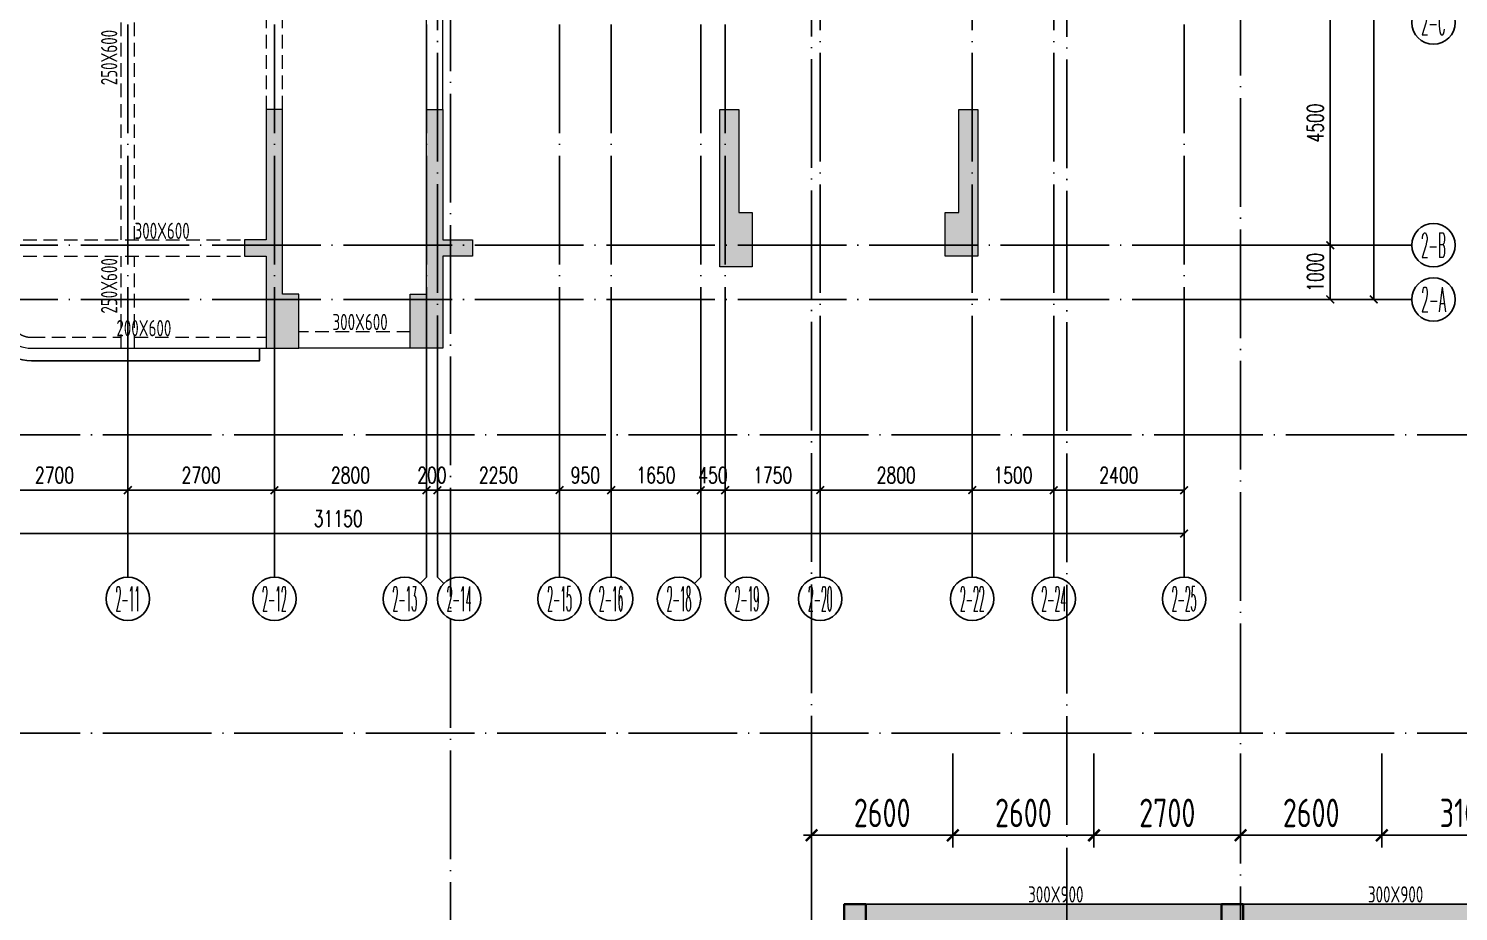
# Model space of a CAD drawing. Header units: millimetres. Extents: x 1089227 to 13101469, y 618865 to 10240562.
# Drawn here: x 2293406 to 2319734, y 4872480 to 4888743 of the extents above; entities that cross this region are included whole.
import ezdxf
from ezdxf.enums import TextEntityAlignment as Align

# ---------------------------------------------------------------- set-up
doc = ezdxf.new("R2010")
doc.units = ezdxf.units.MM
doc.header["$LTSCALE"] = 1000
doc.header["$PDMODE"] = 3
doc.header["$PDSIZE"] = 200
doc.linetypes.add('DOTE', pattern=[2.42, 2, -0.2, 0.02, -0.2])
doc.linetypes.add('HIDDEN', pattern=[0.375, 0.25, -0.125])
doc.layers.get('0').update_dxf_attribs({"linetype": 'CONTINUOUS'})
doc.layers.get('Defpoints').update_dxf_attribs({"linetype": 'CONTINUOUS'})
for name, color, linetype in [('AXIS', 3, 'CONTINUOUS'), ('AXIS_TEXT', 7, 'CONTINUOUS'), ('C-H', 8, 'CONTINUOUS'), ('DIM', 3, 'CONTINUOUS'), ('DOTE', 1, 'DOTE'), ('S-BEAM-TEXT-DD', 7, 'CONTINUOUS'), ('降板范围', 7, 'CONTINUOUS')]:
    doc.layers.add(name, color=color, linetype=linetype)
for name, color, linetype, lineweight in [('S-BEAM-DASH', 4, 'HIDDEN', 0), ('S-COLU', 30, 'CONTINUOUS', 0), ('S-SLAB-HATCH', 73, 'CONTINUOUS', 0), ('S-WALL', 31, 'CONTINUOUS', 0)]:
    doc.layers.add(name, color=color, linetype=linetype, lineweight=lineweight)
doc.styles.add('_TCH_AXIS', font='COMPLEX', dxfattribs={"bigfont": 'AllInOneBig.shx'})
doc.styles.add('_TCH_DIM_T3', font='SIMPLEX', dxfattribs={"width": 0.705882, "bigfont": 'AllInOneBig.shx'})
doc.styles.add('COMPLEX', font='COMPLEX', dxfattribs={"bigfont": 'AllInOneBig.shx'})
doc.styles.add('TSSD_Dimension', font='tssdeng.shx', dxfattribs={"width": 0.75, "bigfont": 'Hztxt.shx'})
doc.styles.add('TSSD_Rein', font='tssdeng.shx', dxfattribs={"width": 0.7, "bigfont": 'hztxt.shx'})
doc.dimstyles.new('_TCH_ARCH&&100', dxfattribs={"dimtxt": 297.5, "dimasz": 100, "dimexe": 250, "dimexo": 300, "dimgap": 126.25, "dimtad": 1, "dimdec": 0, "dimzin": 0, "dimdsep": 46, "dimtxsty": '_TCH_DIM_T3', "dimblk": 'ARCHTICK', "dimcen": 0.09, "dimclrt": 7, "dimazin": 2, "dimtfac": 1, "dimtdec": 0, "dimtix": 1, "dimtmove": 2, "dimatfit": 3, "dimfxl": 0, "dimtolj": 1, "dimtzin": 0, "dimarcsym": 0})
doc.dimstyles.new('TSSD_150_150', dxfattribs={"dimtxt": 525, "dimasz": 150, "dimexe": 225, "dimexo": 375, "dimgap": 150, "dimtad": 1, "dimdec": 0, "dimzin": 0, "dimdsep": 46, "dimtxsty": 'TSSD_Dimension', "dimblk": 'ARCHTICK', "dimblk1": 'ARCHTICK', "dimblk2": 'ARCHTICK', "dimcen": 0, "dimdle": 150, "dimclrt": 7, "dimadec": 0, "dimazin": 0, "dimtfac": 1, "dimtdec": 0, "dimtix": 1, "dimtmove": 2, "dimatfit": 3, "dimfxl": 0, "dimtolj": 1, "dimtzin": 0, "dimarcsym": 0})

# ---------------------------------------------------------------- blocks, each defined once
blk = doc.blocks.new('_AXISO')
blk.add_circle((0, 0), 0.5)
at = {"layer": 'AXIS_TEXT', "style": 'COMPLEX', "width": 1.041667}
blk.add_attdef('A', text='', height=0.56, dxfattribs=at).set_placement((-0.25, -0.28), (0.25, -0.28), align=Align.FIT)
blk = doc.blocks.new('_ArchTick')
at = {"color": 0, "linetype": 'ByBlock', "const_width": 0.3}
blk.add_lwpolyline([(-0.71, -0.71), (0.71, 0.71)], dxfattribs=at)
blk = doc.blocks.new('*D205')
at = {"layer": 'AXIS', "color": 0, "lineweight": -2, "transparency": 16777216}
for p, q in [((-92891, 57228), (-92891, 53978)), ((-61741, 57228), (-61741, 53978)), ((-92891, 54228), (-61741, 54228))]:
    blk.add_line(p, q, dxfattribs=at)
at = {"layer": 'Defpoints', "color": 0, "transparency": 16777216}
for p in [(-92891, 57528), (-61741, 57528), (-61741, 54228)]:
    blk.add_point(p, dxfattribs=at)
at = {"layer": 'AXIS', "color": 0, "lineweight": -2, "transparency": 16777216, "xscale": 100, "yscale": 100, "zscale": 100, "rotation": 180}
blk.add_blockref('_ArchTick', (-92891, 54228), dxfattribs=at)
at = {"layer": 'AXIS', "color": 0, "lineweight": -2, "transparency": 16777216, "xscale": 100, "yscale": 100, "zscale": 100}
blk.add_blockref('_ArchTick', (-61741, 54228), dxfattribs=at)
at = {"layer": 'AXIS', "color": 7, "transparency": 16777216, "insert": (-77316, 54503), "char_height": 297.5, "attachment_point": 5, "style": '_TCH_DIM_T3'}
blk.add_mtext('\\A1;31150', dxfattribs=at)
blk = doc.blocks.new('*D210')
at = {"layer": 'AXIS', "color": 0, "lineweight": -2, "transparency": 16777216}
for p, q in [((-83891, 57228), (-83891, 54778)), ((-81191, 57228), (-81191, 54778)), ((-83891, 55028), (-81191, 55028))]:
    blk.add_line(p, q, dxfattribs=at)
at = {"layer": 'Defpoints', "color": 0, "transparency": 16777216}
for p in [(-83891, 57528), (-81191, 57528), (-81191, 55028)]:
    blk.add_point(p, dxfattribs=at)
at = {"layer": 'AXIS', "color": 0, "lineweight": -2, "transparency": 16777216, "xscale": 100, "yscale": 100, "zscale": 100, "rotation": 180}
blk.add_blockref('_ArchTick', (-83891, 55028), dxfattribs=at)
at = {"layer": 'AXIS', "color": 0, "lineweight": -2, "transparency": 16777216, "xscale": 100, "yscale": 100, "zscale": 100}
blk.add_blockref('_ArchTick', (-81191, 55028), dxfattribs=at)
at = {"layer": 'AXIS', "color": 7, "transparency": 16777216, "insert": (-82541, 55303), "char_height": 297.5, "attachment_point": 5, "style": '_TCH_DIM_T3'}
blk.add_mtext('\\A1;2700', dxfattribs=at)
blk = doc.blocks.new('*D211')
at = {"layer": 'AXIS', "color": 0, "lineweight": -2, "transparency": 16777216}
for p, q in [((-81191, 57228), (-81191, 54778)), ((-78491, 57228), (-78491, 54778)), ((-81191, 55028), (-78491, 55028))]:
    blk.add_line(p, q, dxfattribs=at)
at = {"layer": 'Defpoints', "color": 0, "transparency": 16777216}
for p in [(-81191, 57528), (-78491, 57528), (-78491, 55028)]:
    blk.add_point(p, dxfattribs=at)
at = {"layer": 'AXIS', "color": 0, "lineweight": -2, "transparency": 16777216, "xscale": 100, "yscale": 100, "zscale": 100, "rotation": 180}
blk.add_blockref('_ArchTick', (-81191, 55028), dxfattribs=at)
at = {"layer": 'AXIS', "color": 0, "lineweight": -2, "transparency": 16777216, "xscale": 100, "yscale": 100, "zscale": 100}
blk.add_blockref('_ArchTick', (-78491, 55028), dxfattribs=at)
at = {"layer": 'AXIS', "color": 7, "transparency": 16777216, "insert": (-79841, 55303), "char_height": 297.5, "attachment_point": 5, "style": '_TCH_DIM_T3'}
blk.add_mtext('\\A1;2700', dxfattribs=at)
blk = doc.blocks.new('*D212')
at = {"layer": 'AXIS', "color": 0, "lineweight": -2, "transparency": 16777216}
for p, q in [((-78491, 57228), (-78491, 54778)), ((-75691, 57228), (-75691, 54778)), ((-78491, 55028), (-75691, 55028))]:
    blk.add_line(p, q, dxfattribs=at)
at = {"layer": 'Defpoints', "color": 0, "transparency": 16777216}
for p in [(-78491, 57528), (-75691, 57528), (-75691, 55028)]:
    blk.add_point(p, dxfattribs=at)
at = {"layer": 'AXIS', "color": 0, "lineweight": -2, "transparency": 16777216, "xscale": 100, "yscale": 100, "zscale": 100, "rotation": 180}
blk.add_blockref('_ArchTick', (-78491, 55028), dxfattribs=at)
at = {"layer": 'AXIS', "color": 0, "lineweight": -2, "transparency": 16777216, "xscale": 100, "yscale": 100, "zscale": 100}
blk.add_blockref('_ArchTick', (-75691, 55028), dxfattribs=at)
at = {"layer": 'AXIS', "color": 7, "transparency": 16777216, "insert": (-77091, 55303), "char_height": 297.5, "attachment_point": 5, "style": '_TCH_DIM_T3'}
blk.add_mtext('\\A1;2800', dxfattribs=at)
blk = doc.blocks.new('*D213')
at = {"layer": 'AXIS', "color": 0, "lineweight": -2, "transparency": 16777216}
for p, q in [((-75691, 57228), (-75691, 54778)), ((-75491, 57228), (-75491, 54778)), ((-75691, 55028), (-75791, 55028)), ((-75691, 55028), (-75491, 55028)), ((-75491, 55028), (-75391, 55028))]:
    blk.add_line(p, q, dxfattribs=at)
at = {"layer": 'Defpoints', "color": 0, "transparency": 16777216}
for p in [(-75691, 57528), (-75491, 57528), (-75491, 55028)]:
    blk.add_point(p, dxfattribs=at)
at = {"layer": 'AXIS', "color": 0, "lineweight": -2, "transparency": 16777216, "xscale": 100, "yscale": 100, "zscale": 100}
blk.add_blockref('_ArchTick', (-75691, 55028), dxfattribs=at)
at = {"layer": 'AXIS', "color": 0, "lineweight": -2, "transparency": 16777216, "xscale": 100, "yscale": 100, "zscale": 100, "rotation": 180}
blk.add_blockref('_ArchTick', (-75491, 55028), dxfattribs=at)
at = {"layer": 'AXIS', "color": 7, "transparency": 16777216, "insert": (-75591, 55303), "char_height": 297.5, "attachment_point": 5, "style": '_TCH_DIM_T3'}
blk.add_mtext('\\A1;200', dxfattribs=at)
blk = doc.blocks.new('*D214')
at = {"layer": 'AXIS', "color": 0, "lineweight": -2, "transparency": 16777216}
for p, q in [((-75491, 57228), (-75491, 54778)), ((-73241, 57228), (-73241, 54778)), ((-75491, 55028), (-73241, 55028))]:
    blk.add_line(p, q, dxfattribs=at)
at = {"layer": 'Defpoints', "color": 0, "transparency": 16777216}
for p in [(-75491, 57528), (-73241, 57528), (-73241, 55028)]:
    blk.add_point(p, dxfattribs=at)
at = {"layer": 'AXIS', "color": 0, "lineweight": -2, "transparency": 16777216, "xscale": 100, "yscale": 100, "zscale": 100, "rotation": 180}
blk.add_blockref('_ArchTick', (-75491, 55028), dxfattribs=at)
at = {"layer": 'AXIS', "color": 0, "lineweight": -2, "transparency": 16777216, "xscale": 100, "yscale": 100, "zscale": 100}
blk.add_blockref('_ArchTick', (-73241, 55028), dxfattribs=at)
at = {"layer": 'AXIS', "color": 7, "transparency": 16777216, "insert": (-74366, 55303), "char_height": 297.5, "attachment_point": 5, "style": '_TCH_DIM_T3'}
blk.add_mtext('\\A1;2250', dxfattribs=at)
blk = doc.blocks.new('*D215')
at = {"layer": 'AXIS', "color": 0, "lineweight": -2, "transparency": 16777216}
for p, q in [((-73241, 57228), (-73241, 54778)), ((-72291, 57228), (-72291, 54778)), ((-73241, 55028), (-72291, 55028))]:
    blk.add_line(p, q, dxfattribs=at)
at = {"layer": 'Defpoints', "color": 0, "transparency": 16777216}
for p in [(-73241, 57528), (-72291, 57528), (-72291, 55028)]:
    blk.add_point(p, dxfattribs=at)
at = {"layer": 'AXIS', "color": 0, "lineweight": -2, "transparency": 16777216, "xscale": 100, "yscale": 100, "zscale": 100, "rotation": 180}
blk.add_blockref('_ArchTick', (-73241, 55028), dxfattribs=at)
at = {"layer": 'AXIS', "color": 0, "lineweight": -2, "transparency": 16777216, "xscale": 100, "yscale": 100, "zscale": 100}
blk.add_blockref('_ArchTick', (-72291, 55028), dxfattribs=at)
at = {"layer": 'AXIS', "color": 7, "transparency": 16777216, "insert": (-72766, 55303), "char_height": 297.5, "attachment_point": 5, "style": '_TCH_DIM_T3'}
blk.add_mtext('\\A1;950', dxfattribs=at)
blk = doc.blocks.new('*D216')
at = {"layer": 'AXIS', "color": 0, "lineweight": -2, "transparency": 16777216}
for p, q in [((-72291, 57228), (-72291, 54778)), ((-70641, 57228), (-70641, 54778)), ((-72291, 55028), (-70641, 55028))]:
    blk.add_line(p, q, dxfattribs=at)
at = {"layer": 'Defpoints', "color": 0, "transparency": 16777216}
for p in [(-72291, 57528), (-70641, 57528), (-70641, 55028)]:
    blk.add_point(p, dxfattribs=at)
at = {"layer": 'AXIS', "color": 0, "lineweight": -2, "transparency": 16777216, "xscale": 100, "yscale": 100, "zscale": 100, "rotation": 180}
blk.add_blockref('_ArchTick', (-72291, 55028), dxfattribs=at)
at = {"layer": 'AXIS', "color": 0, "lineweight": -2, "transparency": 16777216, "xscale": 100, "yscale": 100, "zscale": 100}
blk.add_blockref('_ArchTick', (-70641, 55028), dxfattribs=at)
at = {"layer": 'AXIS', "color": 7, "transparency": 16777216, "insert": (-71466, 55303), "char_height": 297.5, "attachment_point": 5, "style": '_TCH_DIM_T3'}
blk.add_mtext('\\A1;1650', dxfattribs=at)
blk = doc.blocks.new('*D217')
at = {"layer": 'AXIS', "color": 0, "lineweight": -2, "transparency": 16777216}
for p, q in [((-70641, 57228), (-70641, 54778)), ((-70191, 57228), (-70191, 54778)), ((-70641, 55028), (-70741, 55028)), ((-70641, 55028), (-70191, 55028)), ((-70191, 55028), (-70091, 55028))]:
    blk.add_line(p, q, dxfattribs=at)
at = {"layer": 'Defpoints', "color": 0, "transparency": 16777216}
for p in [(-70641, 57528), (-70191, 57528), (-70191, 55028)]:
    blk.add_point(p, dxfattribs=at)
at = {"layer": 'AXIS', "color": 0, "lineweight": -2, "transparency": 16777216, "xscale": 100, "yscale": 100, "zscale": 100}
blk.add_blockref('_ArchTick', (-70641, 55028), dxfattribs=at)
at = {"layer": 'AXIS', "color": 0, "lineweight": -2, "transparency": 16777216, "xscale": 100, "yscale": 100, "zscale": 100, "rotation": 180}
blk.add_blockref('_ArchTick', (-70191, 55028), dxfattribs=at)
at = {"layer": 'AXIS', "color": 7, "transparency": 16777216, "insert": (-70416, 55303), "char_height": 297.5, "attachment_point": 5, "style": '_TCH_DIM_T3'}
blk.add_mtext('\\A1;450', dxfattribs=at)
blk = doc.blocks.new('*D218')
at = {"layer": 'AXIS', "color": 0, "lineweight": -2, "transparency": 16777216}
for p, q in [((-70191, 57228), (-70191, 54778)), ((-68441, 57228), (-68441, 54778)), ((-70191, 55028), (-68441, 55028))]:
    blk.add_line(p, q, dxfattribs=at)
at = {"layer": 'Defpoints', "color": 0, "transparency": 16777216}
for p in [(-70191, 57528), (-68441, 57528), (-68441, 55028)]:
    blk.add_point(p, dxfattribs=at)
at = {"layer": 'AXIS', "color": 0, "lineweight": -2, "transparency": 16777216, "xscale": 100, "yscale": 100, "zscale": 100, "rotation": 180}
blk.add_blockref('_ArchTick', (-70191, 55028), dxfattribs=at)
at = {"layer": 'AXIS', "color": 0, "lineweight": -2, "transparency": 16777216, "xscale": 100, "yscale": 100, "zscale": 100}
blk.add_blockref('_ArchTick', (-68441, 55028), dxfattribs=at)
at = {"layer": 'AXIS', "color": 7, "transparency": 16777216, "insert": (-69316, 55303), "char_height": 297.5, "attachment_point": 5, "style": '_TCH_DIM_T3'}
blk.add_mtext('\\A1;1750', dxfattribs=at)
blk = doc.blocks.new('*D219')
at = {"layer": 'AXIS', "color": 0, "lineweight": -2, "transparency": 16777216}
for p, q in [((-68441, 57228), (-68441, 54778)), ((-65641, 57228), (-65641, 54778)), ((-68441, 55028), (-65641, 55028))]:
    blk.add_line(p, q, dxfattribs=at)
at = {"layer": 'Defpoints', "color": 0, "transparency": 16777216}
for p in [(-68441, 57528), (-65641, 57528), (-65641, 55028)]:
    blk.add_point(p, dxfattribs=at)
at = {"layer": 'AXIS', "color": 0, "lineweight": -2, "transparency": 16777216, "xscale": 100, "yscale": 100, "zscale": 100, "rotation": 180}
blk.add_blockref('_ArchTick', (-68441, 55028), dxfattribs=at)
at = {"layer": 'AXIS', "color": 0, "lineweight": -2, "transparency": 16777216, "xscale": 100, "yscale": 100, "zscale": 100}
blk.add_blockref('_ArchTick', (-65641, 55028), dxfattribs=at)
at = {"layer": 'AXIS', "color": 7, "transparency": 16777216, "insert": (-67041, 55303), "char_height": 297.5, "attachment_point": 5, "style": '_TCH_DIM_T3'}
blk.add_mtext('\\A1;2800', dxfattribs=at)
blk = doc.blocks.new('*D220')
at = {"layer": 'AXIS', "color": 0, "lineweight": -2, "transparency": 16777216}
for p, q in [((-65641, 57228), (-65641, 54778)), ((-64141, 57228), (-64141, 54778)), ((-65641, 55028), (-64141, 55028))]:
    blk.add_line(p, q, dxfattribs=at)
at = {"layer": 'Defpoints', "color": 0, "transparency": 16777216}
for p in [(-65641, 57528), (-64141, 57528), (-64141, 55028)]:
    blk.add_point(p, dxfattribs=at)
at = {"layer": 'AXIS', "color": 0, "lineweight": -2, "transparency": 16777216, "xscale": 100, "yscale": 100, "zscale": 100, "rotation": 180}
blk.add_blockref('_ArchTick', (-65641, 55028), dxfattribs=at)
at = {"layer": 'AXIS', "color": 0, "lineweight": -2, "transparency": 16777216, "xscale": 100, "yscale": 100, "zscale": 100}
blk.add_blockref('_ArchTick', (-64141, 55028), dxfattribs=at)
at = {"layer": 'AXIS', "color": 7, "transparency": 16777216, "insert": (-64891, 55303), "char_height": 297.5, "attachment_point": 5, "style": '_TCH_DIM_T3'}
blk.add_mtext('\\A1;1500', dxfattribs=at)
blk = doc.blocks.new('*D221')
at = {"layer": 'AXIS', "color": 0, "lineweight": -2, "transparency": 16777216}
for p, q in [((-64141, 57228), (-64141, 54778)), ((-61741, 57228), (-61741, 54778)), ((-64141, 55028), (-61741, 55028))]:
    blk.add_line(p, q, dxfattribs=at)
at = {"layer": 'Defpoints', "color": 0, "transparency": 16777216}
for p in [(-64141, 57528), (-61741, 57528), (-61741, 55028)]:
    blk.add_point(p, dxfattribs=at)
at = {"layer": 'AXIS', "color": 0, "lineweight": -2, "transparency": 16777216, "xscale": 100, "yscale": 100, "zscale": 100, "rotation": 180}
blk.add_blockref('_ArchTick', (-64141, 55028), dxfattribs=at)
at = {"layer": 'AXIS', "color": 0, "lineweight": -2, "transparency": 16777216, "xscale": 100, "yscale": 100, "zscale": 100}
blk.add_blockref('_ArchTick', (-61741, 55028), dxfattribs=at)
at = {"layer": 'AXIS', "color": 7, "transparency": 16777216, "insert": (-62941, 55303), "char_height": 297.5, "attachment_point": 5, "style": '_TCH_DIM_T3'}
blk.add_mtext('\\A1;2400', dxfattribs=at)
blk = doc.blocks.new('*D246')
at = {"layer": 'AXIS', "color": 0, "lineweight": -2, "transparency": 16777216}
for p, q in [((-60525, 95042), (-57999, 95042)), ((-58249, 58542), (-58249, 95042)), ((-60525, 58542), (-57999, 58542))]:
    blk.add_line(p, q, dxfattribs=at)
at = {"layer": 'Defpoints', "color": 0, "transparency": 16777216}
for p in [(-60825, 95042), (-58249, 95042), (-60825, 58542)]:
    blk.add_point(p, dxfattribs=at)
at = {"layer": 'AXIS', "color": 0, "lineweight": -2, "transparency": 16777216, "xscale": 100, "yscale": 100, "zscale": 100}
for p, rotation in [((-58249, 95042), 90), ((-58249, 58542), 270)]:
    blk.add_blockref('_ArchTick', p, dxfattribs=dict(at, rotation=rotation))
at = {"layer": 'AXIS', "color": 7, "transparency": 16777216, "insert": (-58524, 76792), "char_height": 297.5, "attachment_point": 5, "rotation": 90, "style": '_TCH_DIM_T3'}
blk.add_mtext('\\A1;36500', dxfattribs=at)
blk = doc.blocks.new('*D247')
at = {"layer": 'AXIS', "color": 0, "lineweight": -2, "transparency": 16777216}
for p, q in [((-60525, 59542), (-58799, 59542)), ((-59049, 58542), (-59049, 59542)), ((-60525, 58542), (-58799, 58542))]:
    blk.add_line(p, q, dxfattribs=at)
at = {"layer": 'Defpoints', "color": 0, "transparency": 16777216}
for p in [(-60825, 59542), (-59049, 59542), (-60825, 58542)]:
    blk.add_point(p, dxfattribs=at)
at = {"layer": 'AXIS', "color": 0, "lineweight": -2, "transparency": 16777216, "xscale": 100, "yscale": 100, "zscale": 100}
for p, rotation in [((-59049, 59542), 90), ((-59049, 58542), 270)]:
    blk.add_blockref('_ArchTick', p, dxfattribs=dict(at, rotation=rotation))
at = {"layer": 'AXIS', "color": 7, "transparency": 16777216, "insert": (-59324, 59042), "char_height": 297.5, "attachment_point": 5, "rotation": 90, "style": '_TCH_DIM_T3'}
blk.add_mtext('\\A1;1000', dxfattribs=at)
blk = doc.blocks.new('*D248')
at = {"layer": 'AXIS', "color": 0, "lineweight": -2, "transparency": 16777216}
for p, q in [((-60525, 64042), (-58799, 64042)), ((-59049, 59542), (-59049, 64042)), ((-60525, 59542), (-58799, 59542))]:
    blk.add_line(p, q, dxfattribs=at)
at = {"layer": 'Defpoints', "color": 0, "transparency": 16777216}
for p in [(-60825, 64042), (-59049, 64042), (-60825, 59542)]:
    blk.add_point(p, dxfattribs=at)
at = {"layer": 'AXIS', "color": 0, "lineweight": -2, "transparency": 16777216, "xscale": 100, "yscale": 100, "zscale": 100}
for p, rotation in [((-59049, 64042), 90), ((-59049, 59542), 270)]:
    blk.add_blockref('_ArchTick', p, dxfattribs=dict(at, rotation=rotation))
at = {"layer": 'AXIS', "color": 7, "transparency": 16777216, "insert": (-59324, 61792), "char_height": 297.5, "attachment_point": 5, "rotation": 90, "style": '_TCH_DIM_T3'}
blk.add_mtext('\\A1;4500', dxfattribs=at)
blk = doc.blocks.new('裙房轴网260428')
at = {"layer": 'DOTE', "color": 16, "linetype": 'DOTE'}
for p, q in [((-63900, 137981.8), (-63900, -1000)), ((-75250, 137349.7), (-75250, -1000)), ((-60700, 137269.1), (-60700, -1000)), ((-68600, 130728.4), (-68600, -1000)), ((-110690, 56050), (-1866, 56050)), ((-110690, 50550), (-1866, 50550))]:
    blk.add_line(p, q, dxfattribs=at)
blk = doc.blocks.new('*D674')
at = {"layer": 'Defpoints', "color": 0, "transparency": 16777216}
for p in [(2318324, 4875762), (2321424, 4875762), (2318324, 4873882)]:
    blk.add_point(p, dxfattribs=at)
at = {"layer": 'DIM', "color": 0, "lineweight": -2, "transparency": 16777216}
for p, q in [((2318324, 4875387), (2318324, 4873657)), ((2321424, 4875387), (2321424, 4873657)), ((2321574, 4873882), (2318174, 4873882))]:
    blk.add_line(p, q, dxfattribs=at)
at = {"layer": 'DIM', "color": 0, "lineweight": -2, "transparency": 16777216, "xscale": 150, "yscale": 150, "zscale": 150, "rotation": 180}
blk.add_blockref('_ArchTick', (2318324, 4873882), dxfattribs=at)
at = {"layer": 'DIM', "color": 0, "lineweight": -2, "transparency": 16777216, "xscale": 150, "yscale": 150, "zscale": 150}
blk.add_blockref('_ArchTick', (2321424, 4873882), dxfattribs=at)
at = {"layer": 'DIM', "color": 7, "transparency": 16777216, "insert": (2319874, 4874294), "char_height": 525, "attachment_point": 5, "style": 'TSSD_Dimension'}
blk.add_mtext('\\A1;3100', dxfattribs=at)
blk = doc.blocks.new('*D668')
at = {"layer": 'Defpoints', "color": 0, "transparency": 16777216}
for p in [(2315724, 4875762), (2318324, 4875762), (2315724, 4873882)]:
    blk.add_point(p, dxfattribs=at)
at = {"layer": 'DIM', "color": 0, "lineweight": -2, "transparency": 16777216}
for p, q in [((2315724, 4875387), (2315724, 4873657)), ((2318324, 4875387), (2318324, 4873657)), ((2318474, 4873882), (2315574, 4873882))]:
    blk.add_line(p, q, dxfattribs=at)
at = {"layer": 'DIM', "color": 0, "lineweight": -2, "transparency": 16777216, "xscale": 150, "yscale": 150, "zscale": 150, "rotation": 180}
blk.add_blockref('_ArchTick', (2315724, 4873882), dxfattribs=at)
at = {"layer": 'DIM', "color": 0, "lineweight": -2, "transparency": 16777216, "xscale": 150, "yscale": 150, "zscale": 150}
blk.add_blockref('_ArchTick', (2318324, 4873882), dxfattribs=at)
at = {"layer": 'DIM', "color": 7, "transparency": 16777216, "insert": (2317024, 4874294), "char_height": 525, "attachment_point": 5, "style": 'TSSD_Dimension'}
blk.add_mtext('\\A1;2600', dxfattribs=at)
blk = doc.blocks.new('*D669')
at = {"layer": 'Defpoints', "color": 0, "transparency": 16777216}
for p in [(2313024, 4875762), (2315724, 4875762), (2313024, 4873882)]:
    blk.add_point(p, dxfattribs=at)
at = {"layer": 'DIM', "color": 0, "lineweight": -2, "transparency": 16777216}
for p, q in [((2313024, 4875387), (2313024, 4873657)), ((2315724, 4875387), (2315724, 4873657)), ((2315874, 4873882), (2312874, 4873882))]:
    blk.add_line(p, q, dxfattribs=at)
at = {"layer": 'DIM', "color": 0, "lineweight": -2, "transparency": 16777216, "xscale": 150, "yscale": 150, "zscale": 150, "rotation": 180}
blk.add_blockref('_ArchTick', (2313024, 4873882), dxfattribs=at)
at = {"layer": 'DIM', "color": 0, "lineweight": -2, "transparency": 16777216, "xscale": 150, "yscale": 150, "zscale": 150}
blk.add_blockref('_ArchTick', (2315724, 4873882), dxfattribs=at)
at = {"layer": 'DIM', "color": 7, "transparency": 16777216, "insert": (2314374, 4874294), "char_height": 525, "attachment_point": 5, "style": 'TSSD_Dimension'}
blk.add_mtext('\\A1;2700', dxfattribs=at)
blk = doc.blocks.new('*D670')
at = {"layer": 'Defpoints', "color": 0, "transparency": 16777216}
for p in [(2310424, 4875762), (2313024, 4875762), (2310424, 4873882)]:
    blk.add_point(p, dxfattribs=at)
at = {"layer": 'DIM', "color": 0, "lineweight": -2, "transparency": 16777216}
for p, q in [((2310424, 4875387), (2310424, 4873657)), ((2313024, 4875387), (2313024, 4873657)), ((2313174, 4873882), (2310274, 4873882))]:
    blk.add_line(p, q, dxfattribs=at)
at = {"layer": 'DIM', "color": 0, "lineweight": -2, "transparency": 16777216, "xscale": 150, "yscale": 150, "zscale": 150, "rotation": 180}
blk.add_blockref('_ArchTick', (2310424, 4873882), dxfattribs=at)
at = {"layer": 'DIM', "color": 0, "lineweight": -2, "transparency": 16777216, "xscale": 150, "yscale": 150, "zscale": 150}
blk.add_blockref('_ArchTick', (2313024, 4873882), dxfattribs=at)
at = {"layer": 'DIM', "color": 7, "transparency": 16777216, "insert": (2311724, 4874294), "char_height": 525, "attachment_point": 5, "style": 'TSSD_Dimension'}
blk.add_mtext('\\A1;2600', dxfattribs=at)
blk = doc.blocks.new('*D671')
at = {"layer": 'Defpoints', "color": 0, "transparency": 16777216}
for p in [(2307824, 4875762), (2310424, 4875762), (2307824, 4873882)]:
    blk.add_point(p, dxfattribs=at)
at = {"layer": 'DIM', "color": 0, "lineweight": -2, "transparency": 16777216}
for p, q in [((2307824, 4875387), (2307824, 4873657)), ((2310424, 4875387), (2310424, 4873657)), ((2310574, 4873882), (2307674, 4873882))]:
    blk.add_line(p, q, dxfattribs=at)
at = {"layer": 'DIM', "color": 0, "lineweight": -2, "transparency": 16777216, "xscale": 150, "yscale": 150, "zscale": 150, "rotation": 180}
blk.add_blockref('_ArchTick', (2307824, 4873882), dxfattribs=at)
at = {"layer": 'DIM', "color": 0, "lineweight": -2, "transparency": 16777216, "xscale": 150, "yscale": 150, "zscale": 150}
blk.add_blockref('_ArchTick', (2310424, 4873882), dxfattribs=at)
at = {"layer": 'DIM', "color": 7, "transparency": 16777216, "insert": (2309124, 4874294), "char_height": 525, "attachment_point": 5, "style": 'TSSD_Dimension'}
blk.add_mtext('\\A1;2600', dxfattribs=at)
blk = doc.blocks.new('QZ-TL-0808')
at = {"layer": 'C-H'}
for points in [[(-38708, -38122), (-38108, -38122), (-38108, -37122), (-38408, -37122), (-38408, -33724), (-38708, -33724), (-38708, -36122), (-39108, -36122), (-39108, -36422), (-38708, -36422)], [(-35758, -33722), (-35458, -33724), (-35458, -36122), (-34908, -36122), (-34908, -36422), (-35458, -36422), (-35458, -38122), (-36058, -38122), (-36058, -37122), (-35758, -37122)], [(-30358, -33722), (-30008, -33722), (-30008, -35622), (-29758, -35622), (-29758, -36622), (-30358, -36623)], [(-26208, -36422), (-26208, -35622), (-25958, -35622), (-25958, -33722), (-25608, -33722), (-25608, -36422)]]:
    blk.add_hatch(color=256, dxfattribs=at).paths.add_polyline_path(points)
at = {"layer": 'S-WALL'}
for points in [[(-38708, -38122), (-38108, -38122), (-38108, -37122), (-38408, -37122), (-38408, -33724), (-38708, -33724), (-38708, -36122), (-39108, -36122), (-39108, -36422), (-38708, -36422), (-38708, -38122)], [(-35758, -33722), (-35458, -33724), (-35458, -36122), (-34908, -36122), (-34908, -36422), (-35458, -36422), (-35458, -38122), (-36058, -38122), (-36058, -37122), (-35758, -37122), (-35758, -33722)], [(-30358, -33722), (-30008, -33722), (-30008, -35622), (-29758, -35622), (-29758, -36622), (-30358, -36623), (-30358, -33722)], [(-26208, -36422), (-26208, -35622), (-25958, -35622), (-25958, -33722), (-25608, -33722), (-25608, -36422), (-26208, -36422), (-26208, -35622)]]:
    blk.add_lwpolyline(points, dxfattribs=at)
blk = doc.blocks.new('1F柱网-0808')
at = {"layer": 'S-COLU', "lineweight": 35}
for points in [[(116813, 100094), (117213, 100094), (117213, 99694), (116813, 99694)], [(123763, 100094), (124163, 100094), (124163, 99694), (123763, 99694)]]:
    blk.add_lwpolyline(points, close=True, dxfattribs=at)
blk.add_blockref('QZ-TL-0808', (144880, 148457))
blk = doc.blocks.new('2FJGBZ')
at = {"layer": 'S-SLAB-HATCH'}
h = blk.add_hatch(dxfattribs=at)
h.set_pattern_fill('ZIGZAG', color=256, scale=100)
h.set_pattern_definition([(0, (-6326317.14, 1683260.45), (317.5, 317.5), [317.5, -317.5]), (90, (-6325999.64, 1683260.45), (-317.5, 317.5), [317.5, -317.5])])
edge = h.paths.add_edge_path()
edge.add_line((145363, 109893), (135113, 109893))
edge.add_line((135113, 109893), (135113, 109993))
edge.add_line((135113, 109993), (134713, 109993))
edge.add_line((134713, 109993), (134713, 100094))
edge.add_line((134713, 100094), (116813, 100094))
edge.add_line((116813, 100094), (116814, 91544))
edge.add_line((116814, 91544), (116814, 91544))
edge.add_line((116814, 91544), (122564, 91544))
edge.add_arc((122554, 92908), 1364, 270.3953, 359.4242)
edge.add_line((123918, 92894), (123937, 93094))
edge.add_line((123937, 93094), (124163, 93094))
edge.add_line((124163, 93094), (124163, 93494))
edge.add_line((124163, 93494), (124014, 93494))
edge.add_line((124014, 93494), (124014, 93793))
edge.add_line((124014, 93793), (128313, 93793))
edge.add_arc((128313, 94993), 1200, 270, 360)
edge.add_line((129513, 94993), (129513, 95192))
edge.add_line((129513, 95192), (134913, 95193))
edge.add_line((134913, 95193), (134913, 98493))
edge.add_line((134913, 98493), (141813, 98493))
edge.add_arc((141813, 99693), 1200, 269.9998, 360.0002)
edge.add_line((143013, 99693), (143013, 99793))
edge.add_line((143013, 99793), (143913, 99793))
edge.add_line((143913, 99793), (143913, 99893))
edge.add_line((143913, 99893), (144813, 99893))
edge.add_line((144813, 99893), (144813, 100093))
edge.add_line((144813, 100093), (143913, 100093))
edge.add_line((143913, 100093), (143913, 102193))
edge.add_line((143913, 102193), (147163, 102193))
edge.add_line((147163, 102193), (147163, 99793))
edge.add_line((147163, 99793), (152163, 99793))
edge.add_line((152163, 99793), (152163, 100693))
edge.add_line((152163, 100693), (155413, 100693))
edge.add_arc((155412, 101994), 1301, 270.0499, 359.9775)
edge.add_line((156713, 101993), (156738, 102893))
edge.add_line((156738, 102893), (156713, 110293))
edge.add_line((156713, 110293), (156113, 110294))
edge.add_arc((154907, 110430), 1214, 353.6049, 449.7035)
edge.add_line((154913, 111643), (146963, 111643))
edge.add_arc((146968, 110431), 1213, 90.2355, 186.5022)
edge.add_line((145763, 110293), (145363, 110293))
edge.add_line((145363, 110293), (145363, 109893))
at = {"layer": 'S-BEAM-DASH'}
for p, q in [((103498, 112335), (103498, 119086)), ((103748, 112335), (103748, 119086)), ((106173, 114733), (106173, 119185)), ((106473, 114733), (106473, 119185)), ((109122, 114733), (109122, 118836)), ((101322, 112335), (105772, 112335)), ((101322, 112035), (105772, 112035)), ((103498, 110337), (103498, 112035)), ((103748, 110337), (103748, 112035)), ((108823, 110637), (106773, 110638)), ((117213, 100094), (123763, 100094)), ((124163, 100094), (129713, 100093))]:
    blk.add_line(p, q, dxfattribs=at)
at = {"layer": 'S-BEAM-DASH', "linetype": 'Continuous'}
for p, q in [((109422, 114733), (109422, 116937)), ((108822, 110338), (106773, 110338))]:
    blk.add_line(p, q, dxfattribs=at)
at = {"layer": 'S-BEAM-DASH'}
blk.add_lwpolyline([(101447, 112035), (101447, 110937, 0.414214), (101847, 110537), (103498, 110537)], format="xyb", dxfattribs=at)
at = {"layer": 'S-BEAM-DASH', "linetype": 'Continuous'}
blk.add_lwpolyline([(101247, 111335), (101247, 110937, 0.414214), (101847, 110337), (106174, 110337)], format="xyb", dxfattribs=at)
at = {"layer": 'S-BEAM-DASH'}
blk.add_lwpolyline([(103748, 110537), (106174, 110537)], dxfattribs=at)
at = {"layer": '降板范围'}
blk.add_lwpolyline([(91847, 115985), (91617, 115985), (91617, 112338, 0.414214), (93047, 110908), (101018, 110908, 0.403874), (101847, 110107), (106047, 110107), (106047, 110337)], format="xyb", dxfattribs=at)
blk.add_lwpolyline([(116814, 91544), (116813, 100094), (134713, 100094)], dxfattribs=at)
blk.add_blockref('1F柱网-0808', (0, 0))
blk = doc.blocks.new('ljm2')
at = {"layer": 'S-BEAM-TEXT-DD', "style": 'TSSD_Rein', "width": 0.7}
for p in [(-26701, 37778), (-26701, 33572)]:
    blk.add_text('250X600', height=300, rotation=90, dxfattribs=at).set_placement(p)
for s, p in [('300X600', (-26383, 34946)), ('200X600', (-26718, 33153)), ('300X600', (-22738, 33266)), ('300X900', (-9928, 22722)), ('300X900', (-3671, 22722))]:
    blk.add_text(s, height=300, dxfattribs=at).set_placement(p)
blk = doc.blocks.new('塔楼轴网260428')
at = {"layer": 'AXIS'}
for p, q in [((-60825.5, 59541.7), (-57549, 59541.7)), ((-60825.5, 58541.7), (-57549, 58541.7)), ((-81191, 55337.9), (-81191, 53427.5)), ((-78491, 55337.9), (-78491, 53427.5)), ((-75691, 55337.9), (-75691, 53427.5)), ((-75491, 55337.9), (-75491, 53427.5)), ((-73241, 55337.9), (-73241, 53427.5)), ((-72291, 55337.9), (-72291, 53427.5)), ((-70641, 55337.9), (-70641, 53427.5)), ((-70191, 55337.9), (-70191, 53427.5)), ((-68441, 55337.9), (-68441, 53427.5)), ((-65641, 55337.9), (-65641, 53427.5)), ((-64141, 55337.9), (-64141, 53427.5)), ((-61741, 55337.9), (-61741, 53427.5)), ((-75808.1, 53310.4), (-75691, 53427.5)), ((-75373.8, 53310.4), (-75491, 53427.5)), ((-70758.1, 53310.4), (-70641, 53427.5)), ((-70073.8, 53310.4), (-70191, 53427.5))]:
    blk.add_line(p, q, dxfattribs=at)
at = {"layer": 'DOTE', "color": 14}
for p, q in [((-81191, 99907.6), (-81191, 55337.9)), ((-78491, 99907.6), (-78491, 55337.9)), ((-75691, 99907.6), (-75691, 55337.9)), ((-73241, 99907.6), (-73241, 55337.9)), ((-72291, 99907.6), (-72291, 55337.9)), ((-70641, 99907.6), (-70641, 55337.9)), ((-70191, 99907.6), (-70191, 55337.9)), ((-61741, 99907.6), (-61741, 55337.9)), ((-75491, 70342.8), (-75491, 55337.9)), ((-68441, 70341.7), (-68441, 55337.9)), ((-65641, 70341.7), (-65641, 55337.9)), ((-64141, 70341.7), (-64141, 55337.9)), ((-94159, 59541.7), (-60825.5, 59541.7)), ((-94159, 58541.7), (-60825.5, 58541.7))]:
    blk.add_line(p, q, dxfattribs=at)
at = {"layer": 'AXIS'}
ref = blk.add_blockref('_AXISO', (-57149, 63641.7), dxfattribs=dict(at, xscale=800, yscale=800, zscale=800))
ref.add_attrib('A', '2-C', dxfattribs={"layer": 'AXIS_TEXT', "height": 452.55, "style": '_TCH_AXIS', "width": 0.344262}).set_placement((-57375.2, 63415.4), (-56922.7, 63415.4), align=Align.FIT)
ref = blk.add_blockref('_AXISO', (-57149, 59541.7), dxfattribs=dict(at, xscale=800, yscale=800, zscale=800))
ref.add_attrib('A', '2-B', dxfattribs={"layer": 'AXIS_TEXT', "height": 452.55, "style": '_TCH_AXIS', "width": 0.333333}).set_placement((-57375.2, 59315.4), (-56922.7, 59315.4), align=Align.FIT)
ref = blk.add_blockref('_AXISO', (-57149, 58541.7), dxfattribs=dict(at, xscale=800, yscale=800, zscale=800))
ref.add_attrib('A', '2-A', dxfattribs={"layer": 'AXIS_TEXT', "height": 452.55, "style": '_TCH_AXIS', "width": 0.328125}).set_placement((-57375.2, 58315.4), (-56922.7, 58315.4), align=Align.FIT)
ref = blk.add_blockref('_AXISO', (-81191, 53027.5), dxfattribs=dict(at, xscale=800, yscale=800, zscale=800))
ref.add_attrib('A', '2-11', dxfattribs={"layer": 'AXIS_TEXT', "height": 452.55, "style": '_TCH_AXIS', "width": 0.3}).set_placement((-81417.3, 52801.3), (-80964.7, 52801.3), align=Align.FIT)
ref = blk.add_blockref('_AXISO', (-78491, 53027.5), dxfattribs=dict(at, xscale=800, yscale=800, zscale=800))
ref.add_attrib('A', '2-12', dxfattribs={"layer": 'AXIS_TEXT', "height": 452.55, "style": '_TCH_AXIS', "width": 0.28}).set_placement((-78717.3, 52801.3), (-78264.7, 52801.3), align=Align.FIT)
ref = blk.add_blockref('_AXISO', (-76091, 53027.5), dxfattribs=dict(at, xscale=800, yscale=800, zscale=800))
ref.add_attrib('A', '2-13', dxfattribs={"layer": 'AXIS_TEXT', "height": 452.55, "style": '_TCH_AXIS', "width": 0.28}).set_placement((-76317.3, 52801.3), (-75864.7, 52801.3), align=Align.FIT)
ref = blk.add_blockref('_AXISO', (-75091, 53027.5), dxfattribs=dict(at, xscale=800, yscale=800, zscale=800))
ref.add_attrib('A', '2-14', dxfattribs={"layer": 'AXIS_TEXT', "height": 452.55, "style": '_TCH_AXIS', "width": 0.272727}).set_placement((-75317.3, 52801.3), (-74864.7, 52801.3), align=Align.FIT)
ref = blk.add_blockref('_AXISO', (-73241, 53027.5), dxfattribs=dict(at, xscale=800, yscale=800, zscale=800))
ref.add_attrib('A', '2-15', dxfattribs={"layer": 'AXIS_TEXT', "height": 452.55, "style": '_TCH_AXIS', "width": 0.28}).set_placement((-73467.3, 52801.3), (-73014.7, 52801.3), align=Align.FIT)
ref = blk.add_blockref('_AXISO', (-72291, 53027.5), dxfattribs=dict(at, xscale=800, yscale=800, zscale=800))
ref.add_attrib('A', '2-16', dxfattribs={"layer": 'AXIS_TEXT', "height": 452.55, "style": '_TCH_AXIS', "width": 0.28}).set_placement((-72517.3, 52801.3), (-72064.7, 52801.3), align=Align.FIT)
ref = blk.add_blockref('_AXISO', (-71041, 53027.5), dxfattribs=dict(at, xscale=800, yscale=800, zscale=800))
ref.add_attrib('A', '2-18', dxfattribs={"layer": 'AXIS_TEXT', "height": 452.55, "style": '_TCH_AXIS', "width": 0.28}).set_placement((-71267.3, 52801.3), (-70814.7, 52801.3), align=Align.FIT)
ref = blk.add_blockref('_AXISO', (-69791, 53027.5), dxfattribs=dict(at, xscale=800, yscale=800, zscale=800))
ref.add_attrib('A', '2-19', dxfattribs={"layer": 'AXIS_TEXT', "height": 452.55, "style": '_TCH_AXIS', "width": 0.28}).set_placement((-70017.3, 52801.3), (-69564.7, 52801.3), align=Align.FIT)
ref = blk.add_blockref('_AXISO', (-68441, 53027.5), dxfattribs=dict(at, xscale=800, yscale=800, zscale=800))
ref.add_attrib('A', '2-20', dxfattribs={"layer": 'AXIS_TEXT', "height": 452.55, "style": '_TCH_AXIS', "width": 0.2625}).set_placement((-68667.3, 52801.3), (-68214.7, 52801.3), align=Align.FIT)
ref = blk.add_blockref('_AXISO', (-65641, 53027.5), dxfattribs=dict(at, xscale=800, yscale=800, zscale=800))
ref.add_attrib('A', '2-22', dxfattribs={"layer": 'AXIS_TEXT', "height": 452.55, "style": '_TCH_AXIS', "width": 0.2625}).set_placement((-65867.3, 52801.3), (-65414.7, 52801.3), align=Align.FIT)
ref = blk.add_blockref('_AXISO', (-64141, 53027.5), dxfattribs=dict(at, xscale=800, yscale=800, zscale=800))
ref.add_attrib('A', '2-24', dxfattribs={"layer": 'AXIS_TEXT', "height": 452.55, "style": '_TCH_AXIS', "width": 0.256098}).set_placement((-64367.3, 52801.3), (-63914.7, 52801.3), align=Align.FIT)
ref = blk.add_blockref('_AXISO', (-61741, 53027.5), dxfattribs=dict(at, xscale=800, yscale=800, zscale=800))
ref.add_attrib('A', '2-25', dxfattribs={"layer": 'AXIS_TEXT', "height": 452.55, "style": '_TCH_AXIS', "width": 0.2625}).set_placement((-61967.3, 52801.3), (-61514.7, 52801.3), align=Align.FIT)
for p1, p2, distance, picture, middle in [((-60825.5, 58541.7), (-60825.5, 95041.7), -2576.5, '*D246', (-58524, 76791.7)), ((-60825.5, 59541.7), (-60825.5, 64041.7), -1776.5, '*D248', (-59324, 61791.7)), ((-60825.5, 58541.7), (-60825.5, 59541.7), -1776.5, '*D247', (-59324, 59041.7)), ((-92891, 57527.8), (-61741, 57527.8), -3300, '*D205', (-77316, 54502.8)), ((-83891, 57527.8), (-81191, 57527.8), -2500, '*D210', (-82541, 55302.8)), ((-81191, 57527.8), (-78491, 57527.8), -2500, '*D211', (-79841, 55302.8)), ((-78491, 57527.8), (-75691, 57527.8), -2500, '*D212', (-77091, 55302.8)), ((-75691, 57527.8), (-75491, 57527.8), -2500, '*D213', (-75591, 55302.8)), ((-75491, 57527.8), (-73241, 57527.8), -2500, '*D214', (-74366, 55302.8)), ((-73241, 57527.8), (-72291, 57527.8), -2500, '*D215', (-72766, 55302.8)), ((-72291, 57527.8), (-70641, 57527.8), -2500, '*D216', (-71466, 55302.8)), ((-70641, 57527.8), (-70191, 57527.8), -2500, '*D217', (-70416, 55302.8)), ((-70191, 57527.8), (-68441, 57527.8), -2500, '*D218', (-69316, 55302.8)), ((-68441, 57527.8), (-65641, 57527.8), -2500, '*D219', (-67041, 55302.8)), ((-65641, 57527.8), (-64141, 57527.8), -2500, '*D220', (-64891, 55302.8)), ((-64141, 57527.8), (-61741, 57527.8), -2500, '*D221', (-62941, 55302.8))]:
    dim = blk.add_aligned_dim(p1=p1, p2=p2, distance=distance, dimstyle='_TCH_ARCH&&100', dxfattribs=at)
    dim.commit()
    dim.dimension.update_dxf_attribs({"geometry": picture, "text_midpoint": middle})
blk = doc.blocks.new('04地块地下轴网260428')
for name in ['裙房轴网260428', '塔楼轴网260428']:
    blk.add_blockref(name, (0, 0))

msp = doc.modelspace()

# ---------------------------------------------------------------- block references
for name, p in [('2FJGBZ', (2191610.598, 4772518.421)), ('ljm2', (2321740.007, 4849921.046)), ('04地块地下轴网260428', (2376423.723, 4825211.796))]:
    msp.add_blockref(name, p)

# ---------------------------------------------------------------- dimensions: what is measured, and where the dimension line sits
at = {"layer": 'DIM'}
for base, p1, p2, picture, middle in [((2307823.723, 4873881.801), (2310423.836, 4875761.796), (2307823.723, 4875761.796), '*D671', (2309123.779, 4874294.301)), ((2310423.836, 4873881.801), (2313023.836, 4875761.796), (2310423.836, 4875761.796), '*D670', (2311723.836, 4874294.301)), ((2313023.836, 4873881.801), (2315723.723, 4875761.796), (2313023.836, 4875761.796), '*D669', (2314373.779, 4874294.301)), ((2315723.723, 4873881.801), (2318323.723, 4875761.796), (2315723.723, 4875761.796), '*D668', (2317023.723, 4874294.301)), ((2318323.723, 4873881.801), (2321423.723, 4875761.796), (2318323.723, 4875761.796), '*D674', (2319873.723, 4874294.301))]:
    dim = msp.add_linear_dim(base=base, p1=p1, p2=p2, dimstyle='TSSD_150_150', dxfattribs=at)
    dim.commit()
    dim.dimension.update_dxf_attribs({"geometry": picture, "text_midpoint": middle})

doc.saveas('drawing.dxf')
